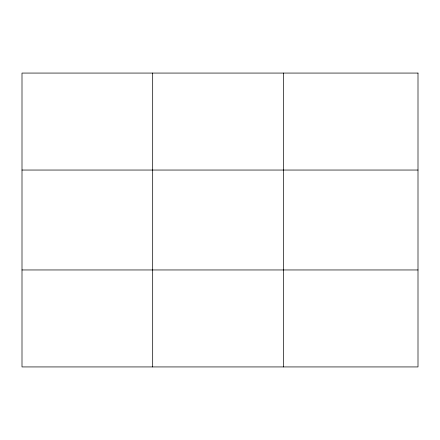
<?xml version="1.0" encoding="UTF-8"?>
<svg xmlns="http://www.w3.org/2000/svg" width="440" height="440" viewBox="0 0 440 440"><rect width="100%" height="100%" fill="white"/><g stroke="black" fill="none" stroke-linecap="round" stroke-linejoin="round"><path stroke-width="0.66" d="M152.68 366.933L152.68 73.068M283.36 366.933L283.36 73.068M22 170.044L418 170.044M22 269.957L418 269.957M418 73.068L418 366.933L22 366.933L22 73.068L418 73.068"/></g></svg>
